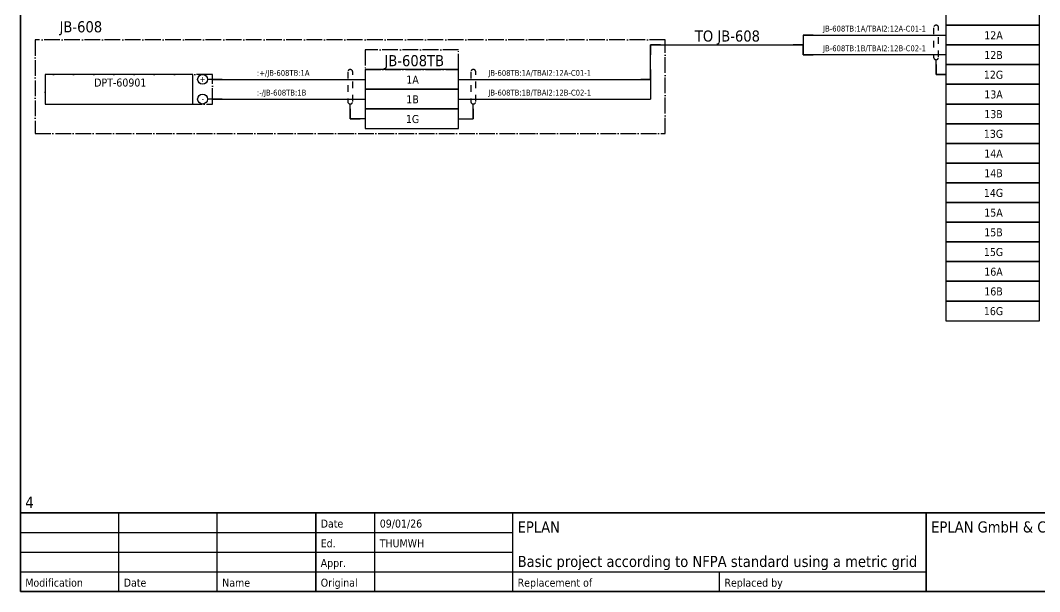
# Model space of a CAD drawing. Header units: millimetres. Extents: x 0 to 1792788, y -13 to 262234.
# Drawn here: x 0 to 207, y 0 to 116 of the extents above; entities that cross this region are included whole.
import ezdxf
from ezdxf.enums import TextEntityAlignment as Align

# ---------------------------------------------------------------- set-up
doc = ezdxf.new("R2010")
doc.units = ezdxf.units.MM
doc.linetypes.add('EPL_DASH', pattern=[1, 0.5, -0.5])
doc.linetypes.add('EPL_DASHDOT', pattern=[1, 0.8, -0.1, 0, -0.1])
for name, color, linetype, lineweight in [('EPLAN108', 5, 'Continuous', 35), ('EPLAN201', 7, 'Continuous', 35), ('EPLAN300', 5, 'Continuous', 25), ('EPLAN302', 5, 'Continuous', 25), ('EPLAN305', 5, 'Continuous', 25), ('EPLAN307', 134, 'EPL_DASHDOT', 25), ('EPLAN311', 7, 'Continuous', 25), ('EPLAN314', 5, 'EPL_DASH', 25), ('EPLAN317', 7, 'Continuous', 25), ('EPLAN400', 5, 'Continuous', 35), ('EPLAN405', 7, 'Continuous', 25), ('EPLAN421', 5, 'Continuous', 35), ('EPLAN433', 251, 'Continuous', 35), ('EPLAN440', 73, 'Continuous', 35), ('EPLAN451', 7, 'Continuous', 35), ('EPLAN452', 7, 'Continuous', 35), ('EPLAN453', 7, 'Continuous', 35), ('EPLAN500', 7, 'Continuous', 35), ('EPLAN501', 7, 'Continuous', 35), ('EPLAN502', 7, 'Continuous', 35), ('EPLAN503', 7, 'Continuous', 35), ('EPLAN504', 7, 'Continuous', 35), ('EPLAN546', 1, 'Continuous', 25)]:
    doc.layers.add(name, color=color, linetype=linetype, lineweight=lineweight)
doc.styles.add('Tahoma', font='')
doc.styles.get('Tahoma').set_extended_font_data('Tahoma')

# ---------------------------------------------------------------- blocks, each defined once
blk = doc.blocks.new('EPLFRAME')
at = {"layer": 'EPLAN201', "linetype": 'Continuous', "lineweight": 35, "ltscale": 4}
for p, q in [((0, 16), (420, 16)), ((60, 0), (60, 16)), ((184, 0), (184, 16))]:
    blk.add_line(p, q, dxfattribs=at)
at = {"layer": 'EPLAN201', "linetype": 'Continuous', "lineweight": 25, "ltscale": 4}
for p, q in [((20, 0), (20, 16)), ((40, 0), (40, 16)), ((72, 0), (72, 16)), ((100, 0), (100, 16)), ((0, 12), (100, 12)), ((0, 8), (100, 8)), ((0, 4), (184, 4)), ((142, 0), (142, 4))]:
    blk.add_line(p, q, dxfattribs=at)
at = {"layer": 'EPLAN201', "linetype": 'Continuous', "lineweight": 35, "ltscale": 4}
blk.add_lwpolyline([(0, 0), (420, 0), (420, 297), (0, 297)], close=True, dxfattribs=at)
at = {"layer": 'EPLAN201', "color": 7, "style": 'Tahoma'}
for s, height, p in [('Date', 1.625, (61, 13)), ('Ed.', 1.625, (61, 9)), ('Appr.', 1.625, (61, 5)), ('Modification', 1.6254, (1, 1)), ('Date', 1.625, (21, 1)), ('Name', 1.625, (41, 1)), ('Original', 1.625, (61, 1)), ('Replacement of', 1.6254, (101, 1)), ('Replaced by', 1.6254, (143, 1))]:
    blk.add_text(s, height=height, dxfattribs=at).set_placement(p)
at = {"layer": 'EPLAN451', "color": 7, "style": 'Tahoma'}
for tag, p, height in [('14_10014', (101, 12), 2.26), ('14_10015', (185, 12), 2.26), ('14_10011', (101, 5), 2.26), ('14_10013', (332, 5), 1.63), ('14_10151', (73, 1), 1.63), ('14_10300', (415, 1), 1.63)]:
    blk.add_attdef(tag, p, '', height=height, dxfattribs=at)
blk.add_attdef('4_25020', text='', height=1.63, dxfattribs=at).set_placement((413, 1), align=Align.RIGHT)
at = {"layer": 'EPLAN452', "color": 7, "style": 'Tahoma'}
for tag, p, height in [('4_11041', (1, 17), 2.26), ('4_11071[1]', (1, 13), 1.63), ('4_11074[1]', (21, 13), 1.63), ('4_11070[1]', (41, 13), 1.63), ('4_11024', (73, 13), 1.63), ('4_20132_1001', (374, 13), 1.63), ('4_11011', (231, 12), 2.26), ('4_11030', (301, 12), 2.26), ('4_11071[2]', (1, 9), 1.63), ('4_11074[2]', (21, 9), 1.63), ('4_11070[2]', (41, 9), 1.63), ('4_11022', (73, 9), 1.63), ('4_20134_1001', (374, 9), 1.63), ('4_11071[3]', (1, 5), 1.63), ('4_11074[3]', (21, 5), 1.63), ('4_11070[3]', (41, 5), 1.63), ('4_11080', (73, 5), 1.63), ('4_11059', (301, 5), 1.63)]:
    blk.add_attdef(tag, p, '', height=height, dxfattribs=at)
for tag, height, p in [('4_11040', 2.26, (419, 17)), ('4_11000', 1.63, (419, 5)), ('4_11085', 1.63, (141, 1)), ('4_11086', 1.63, (183, 1))]:
    blk.add_attdef(tag, text='', height=height, dxfattribs=at).set_placement(p, align=Align.RIGHT)
at = {"layer": 'EPLAN453', "color": 7, "style": 'Tahoma'}
for tag, p in [('53_19005_1', (21, 293)), ('53_19005', (63, 293)), ('53_19005_8', (105, 293)), ('53_19005_6', (147, 293)), ('53_19005_7', (189, 293)), ('53_19005_9', (231, 293)), ('53_19005_3', (273, 293)), ('53_19005_2', (315, 293)), ('53_19005_4', (357, 293)), ('53_19005_5', (399, 293))]:
    blk.add_attdef(tag, text='', height=1.35, dxfattribs=at).set_placement(p, align=Align.BOTTOM_CENTER)
blk = doc.blocks.new('EPLSYM_LibrarySPECIAL_Symbol2_Variant0_Placement1_11')
at = {"layer": 'EPLAN307', "lineweight": 25, "ltscale": 4}
blk.add_lwpolyline([(0, -6), (34, -6), (34, 0), (0, 0)], close=True, dxfattribs=at)
at = {"layer": 'EPLAN400', "color": 5, "style": 'Tahoma'}
blk.add_attdef('88_20010', text='', height=2.2575, dxfattribs=at).set_placement((-1.5, -0.9515), align=Align.TOP_RIGHT)
at = {"layer": 'EPLAN500', "color": 7, "style": 'Tahoma'}
blk.add_attdef('88_20027', text='', height=1.6254, dxfattribs=at).set_placement((-1.5, -4.57508), align=Align.TOP_RIGHT)
at = {"layer": 'EPLAN501', "color": 7, "style": 'Tahoma'}
blk.add_attdef('88_20011', text='', height=1.6254, dxfattribs=at).set_placement((-1.5, -9.97508), align=Align.TOP_RIGHT)
at = {"layer": 'EPLAN502', "color": 7, "style": 'Tahoma'}
blk.add_attdef('88_20025', text='', height=1.6254, dxfattribs=at).set_placement((-1.5, -12.67508), align=Align.TOP_RIGHT)
at = {"layer": 'EPLAN503', "color": 7, "style": 'Tahoma'}
blk.add_attdef('88_20024', text='', height=1.6254, dxfattribs=at).set_placement((-1.5, -15.37508), align=Align.TOP_RIGHT)
at = {"layer": 'EPLAN504', "color": 7, "style": 'Tahoma'}
blk.add_attdef('88_20901[1]', text='', height=1.6254, dxfattribs=at).set_placement((-1.5, -7.27508), align=Align.TOP_RIGHT)
blk = doc.blocks.new('EPLSYM_LibrarySPECIAL_Symbol0_Variant0_Placement1_11')
at = {"layer": 'EPLAN305', "lineweight": 25, "ltscale": 4}
blk.add_lwpolyline([(0, -6), (30, -6), (30, 0), (0, 0)], close=True, dxfattribs=at)
at = {"layer": 'EPLAN400', "color": 5, "style": 'Tahoma'}
blk.add_attdef('17_20010', text='', height=2.2575, dxfattribs=at).set_placement((-1.5, -0.9515), align=Align.TOP_RIGHT)
at = {"layer": 'EPLAN440', "color": 73, "style": 'Tahoma'}
blk.add_attdef('17_20300', text='', height=1.6254, dxfattribs=at).set_placement((-1.5, -4.57508), align=Align.TOP_RIGHT)
at = {"layer": 'EPLAN500', "color": 7, "style": 'Tahoma'}
blk.add_attdef('17_20027', text='', height=1.6254, dxfattribs=at).set_placement((-1.5, -7.27508), align=Align.TOP_RIGHT)
at = {"layer": 'EPLAN501', "color": 7, "style": 'Tahoma'}
blk.add_attdef('17_20011', text='', height=1.6254, dxfattribs=at).set_placement((-1.5, -12.67508), align=Align.TOP_RIGHT)
at = {"layer": 'EPLAN502', "color": 7, "style": 'Tahoma'}
blk.add_attdef('17_20025', text='', height=1.6254, dxfattribs=at).set_placement((-1.5, -15.37508), align=Align.TOP_RIGHT)
at = {"layer": 'EPLAN503', "color": 7, "style": 'Tahoma'}
blk.add_attdef('17_20024', text='', height=1.6254, dxfattribs=at).set_placement((-1.5, -18.07508), align=Align.TOP_RIGHT)
at = {"layer": 'EPLAN504', "color": 7, "style": 'Tahoma'}
blk.add_attdef('17_20901[1]', text='', height=1.6254, dxfattribs=at).set_placement((-1.5, -9.97508), align=Align.TOP_RIGHT)
blk = doc.blocks.new('EPLSYM_LibrarySPECIAL_Symbol17_Variant3_Placement1')
at = {"layer": 'EPLAN302', "lineweight": 25, "ltscale": 4}
blk.add_line((4, 0), (1, 0), dxfattribs=at)
blk.add_circle((0, 0), 1, dxfattribs=at)
at = {"layer": 'EPLAN421', "color": 5, "style": 'Tahoma'}
blk.add_attdef('17_20039', text='', height=1.17, dxfattribs=at).set_placement((3, 1), align=Align.BOTTOM_RIGHT)
blk = doc.blocks.new('EPLSYM_LibrarySPECIAL_en_US_Symbol427_Variant5_Placement1_22')
at = {"layer": 'EPLAN421', "color": 5, "style": 'Tahoma'}
for tag, p in [('17_20029[1]', (-0.9525, 3.335)), ('17_20029[2]', (20.0025, 3.335))]:
    blk.add_attdef(tag, text='', height=1.1739, dxfattribs=at).set_placement(p, align=Align.BOTTOM_RIGHT)
at = {"layer": 'EPLAN433', "color": 251, "style": 'Tahoma'}
blk.add_attdef('17_20406_1', text='', height=1.6254, dxfattribs=at).set_placement((0.9525, 1.5875), align=Align.BOTTOM_RIGHT)
blk.add_attdef('17_20406', text='', height=1.6254, dxfattribs=at).set_placement((0.9525, 1.5875), align=Align.BOTTOM_LEFT)
blk = doc.blocks.new('EPLSYM_LibrarySPECIAL_en_US_Symbol427_Variant5_Placement1_23')
at = {"layer": 'EPLAN421', "color": 5, "style": 'Tahoma'}
for tag, p in [('17_20029[1]', (-0.9525, 3.335)), ('17_20029[2]', (20.0025, 3.335))]:
    blk.add_attdef(tag, text='', height=1.1739, dxfattribs=at).set_placement(p, align=Align.BOTTOM_RIGHT)
at = {"layer": 'EPLAN433', "color": 251, "style": 'Tahoma'}
blk.add_attdef('17_20406_1', text='', height=1.6254, dxfattribs=at).set_placement((0.9525, 1.5875), align=Align.BOTTOM_RIGHT)
blk.add_attdef('17_20406', text='', height=1.6254, dxfattribs=at).set_placement((0.9525, 1.5875), align=Align.BOTTOM_LEFT)
blk = doc.blocks.new('EPLSYM_LibrarySPECIAL_en_US_Symbol427_Variant5_Placement1_46')
at = {"layer": 'EPLAN421', "color": 5, "style": 'Tahoma'}
for tag, p in [('17_20029[1]', (-0.9525, 3.335)), ('17_20029[2]', (20.0025, 3.335))]:
    blk.add_attdef(tag, text='', height=1.1739, dxfattribs=at).set_placement(p, align=Align.BOTTOM_RIGHT)
at = {"layer": 'EPLAN433', "color": 251, "style": 'Tahoma'}
blk.add_attdef('17_20406_1', text='', height=1.6254, dxfattribs=at).set_placement((0.9525, 1.5875), align=Align.BOTTOM_RIGHT)
blk.add_attdef('17_20406', text='', height=1.6254, dxfattribs=at).set_placement((0.9525, 1.5875), align=Align.BOTTOM_LEFT)
blk = doc.blocks.new('EPLSYM_LibrarySPECIAL_en_US_Symbol427_Variant5_Placement1_47')
at = {"layer": 'EPLAN421', "color": 5, "style": 'Tahoma'}
for tag, p in [('17_20029[1]', (-0.9525, 3.335)), ('17_20029[2]', (20.0025, 3.335))]:
    blk.add_attdef(tag, text='', height=1.1739, dxfattribs=at).set_placement(p, align=Align.BOTTOM_RIGHT)
at = {"layer": 'EPLAN433', "color": 251, "style": 'Tahoma'}
blk.add_attdef('17_20406_1', text='', height=1.6254, dxfattribs=at).set_placement((0.9525, 1.5875), align=Align.BOTTOM_RIGHT)
blk.add_attdef('17_20406', text='', height=1.6254, dxfattribs=at).set_placement((0.9525, 1.5875), align=Align.BOTTOM_LEFT)
blk = doc.blocks.new('EPLSYM_LibrarySPECIAL_en_US_Symbol427_Variant5_Placement1_48')
at = {"layer": 'EPLAN421', "color": 5, "style": 'Tahoma'}
for tag, p in [('17_20029[1]', (-0.9525, 3.335)), ('17_20029[2]', (20.0025, 3.335))]:
    blk.add_attdef(tag, text='', height=1.1739, dxfattribs=at).set_placement(p, align=Align.BOTTOM_RIGHT)
at = {"layer": 'EPLAN433', "color": 251, "style": 'Tahoma'}
blk.add_attdef('17_20406_1', text='', height=1.6254, dxfattribs=at).set_placement((0.9525, 1.5875), align=Align.BOTTOM_RIGHT)
blk.add_attdef('17_20406', text='', height=1.6254, dxfattribs=at).set_placement((0.9525, 1.5875), align=Align.BOTTOM_LEFT)
blk = doc.blocks.new('EPLSYM_LibrarySPECIAL_en_US_Symbol427_Variant5_Placement1_49')
at = {"layer": 'EPLAN421', "color": 5, "style": 'Tahoma'}
for tag, p in [('17_20029[1]', (-0.9525, 3.335)), ('17_20029[2]', (20.0025, 3.335))]:
    blk.add_attdef(tag, text='', height=1.1739, dxfattribs=at).set_placement(p, align=Align.BOTTOM_RIGHT)
at = {"layer": 'EPLAN433', "color": 251, "style": 'Tahoma'}
blk.add_attdef('17_20406_1', text='', height=1.6254, dxfattribs=at).set_placement((0.9525, 1.5875), align=Align.BOTTOM_RIGHT)
blk.add_attdef('17_20406', text='', height=1.6254, dxfattribs=at).set_placement((0.9525, 1.5875), align=Align.BOTTOM_LEFT)
blk = doc.blocks.new('EPLSYM_LibrarySPECIAL_en_US_Symbol427_Variant5_Placement1_50')
at = {"layer": 'EPLAN421', "color": 5, "style": 'Tahoma'}
for tag, p in [('17_20029[1]', (-0.9525, 3.335)), ('17_20029[2]', (20.0025, 3.335))]:
    blk.add_attdef(tag, text='', height=1.1739, dxfattribs=at).set_placement(p, align=Align.BOTTOM_RIGHT)
at = {"layer": 'EPLAN433', "color": 251, "style": 'Tahoma'}
blk.add_attdef('17_20406_1', text='', height=1.6254, dxfattribs=at).set_placement((0.9525, 1.5875), align=Align.BOTTOM_RIGHT)
blk.add_attdef('17_20406', text='', height=1.6254, dxfattribs=at).set_placement((0.9525, 1.5875), align=Align.BOTTOM_LEFT)
blk = doc.blocks.new('EPLSYM_LibrarySPECIAL_en_US_Symbol427_Variant5_Placement1_51')
at = {"layer": 'EPLAN421', "color": 5, "style": 'Tahoma'}
for tag, p in [('17_20029[1]', (-0.9525, 3.335)), ('17_20029[2]', (20.0025, 3.335))]:
    blk.add_attdef(tag, text='', height=1.1739, dxfattribs=at).set_placement(p, align=Align.BOTTOM_RIGHT)
at = {"layer": 'EPLAN433', "color": 251, "style": 'Tahoma'}
blk.add_attdef('17_20406_1', text='', height=1.6254, dxfattribs=at).set_placement((0.9525, 1.5875), align=Align.BOTTOM_RIGHT)
blk.add_attdef('17_20406', text='', height=1.6254, dxfattribs=at).set_placement((0.9525, 1.5875), align=Align.BOTTOM_LEFT)
blk = doc.blocks.new('EPLSYM_LibrarySPECIAL_en_US_Symbol427_Variant5_Placement1_52')
at = {"layer": 'EPLAN421', "color": 5, "style": 'Tahoma'}
for tag, p in [('17_20029[1]', (-0.9525, 3.335)), ('17_20029[2]', (20.0025, 3.335))]:
    blk.add_attdef(tag, text='', height=1.1739, dxfattribs=at).set_placement(p, align=Align.BOTTOM_RIGHT)
at = {"layer": 'EPLAN433', "color": 251, "style": 'Tahoma'}
blk.add_attdef('17_20406_1', text='', height=1.6254, dxfattribs=at).set_placement((0.9525, 1.5875), align=Align.BOTTOM_RIGHT)
blk.add_attdef('17_20406', text='', height=1.6254, dxfattribs=at).set_placement((0.9525, 1.5875), align=Align.BOTTOM_LEFT)
blk = doc.blocks.new('EPLSYM_LibrarySPECIAL_en_US_Symbol427_Variant5_Placement1_53')
at = {"layer": 'EPLAN421', "color": 5, "style": 'Tahoma'}
for tag, p in [('17_20029[1]', (-0.9525, 3.335)), ('17_20029[2]', (20.0025, 3.335))]:
    blk.add_attdef(tag, text='', height=1.1739, dxfattribs=at).set_placement(p, align=Align.BOTTOM_RIGHT)
at = {"layer": 'EPLAN433', "color": 251, "style": 'Tahoma'}
blk.add_attdef('17_20406_1', text='', height=1.6254, dxfattribs=at).set_placement((0.9525, 1.5875), align=Align.BOTTOM_RIGHT)
blk.add_attdef('17_20406', text='', height=1.6254, dxfattribs=at).set_placement((0.9525, 1.5875), align=Align.BOTTOM_LEFT)
blk = doc.blocks.new('EPLSYM_LibrarySPECIAL_en_US_Symbol427_Variant5_Placement1_54')
at = {"layer": 'EPLAN421', "color": 5, "style": 'Tahoma'}
for tag, p in [('17_20029[1]', (-0.9525, 3.335)), ('17_20029[2]', (20.0025, 3.335))]:
    blk.add_attdef(tag, text='', height=1.1739, dxfattribs=at).set_placement(p, align=Align.BOTTOM_RIGHT)
at = {"layer": 'EPLAN433', "color": 251, "style": 'Tahoma'}
blk.add_attdef('17_20406_1', text='', height=1.6254, dxfattribs=at).set_placement((0.9525, 1.5875), align=Align.BOTTOM_RIGHT)
blk.add_attdef('17_20406', text='', height=1.6254, dxfattribs=at).set_placement((0.9525, 1.5875), align=Align.BOTTOM_LEFT)
blk = doc.blocks.new('EPLSYM_LibrarySPECIAL_en_US_Symbol427_Variant5_Placement1_55')
at = {"layer": 'EPLAN421', "color": 5, "style": 'Tahoma'}
for tag, p in [('17_20029[1]', (-0.9525, 3.335)), ('17_20029[2]', (20.0025, 3.335))]:
    blk.add_attdef(tag, text='', height=1.1739, dxfattribs=at).set_placement(p, align=Align.BOTTOM_RIGHT)
at = {"layer": 'EPLAN433', "color": 251, "style": 'Tahoma'}
blk.add_attdef('17_20406_1', text='', height=1.6254, dxfattribs=at).set_placement((0.9525, 1.5875), align=Align.BOTTOM_RIGHT)
blk.add_attdef('17_20406', text='', height=1.6254, dxfattribs=at).set_placement((0.9525, 1.5875), align=Align.BOTTOM_LEFT)
blk = doc.blocks.new('EPLSYM_LibrarySPECIAL_en_US_Symbol427_Variant5_Placement1_67')
at = {"layer": 'EPLAN421', "color": 5, "style": 'Tahoma'}
for tag, p in [('17_20029[1]', (-0.9525, 3.335)), ('17_20029[2]', (20.0025, 3.335))]:
    blk.add_attdef(tag, text='', height=1.1739, dxfattribs=at).set_placement(p, align=Align.BOTTOM_RIGHT)
at = {"layer": 'EPLAN433', "color": 251, "style": 'Tahoma'}
blk.add_attdef('17_20406_1', text='', height=1.6254, dxfattribs=at).set_placement((0.9525, 1.5875), align=Align.BOTTOM_RIGHT)
blk.add_attdef('17_20406', text='', height=1.6254, dxfattribs=at).set_placement((0.9525, 1.5875), align=Align.BOTTOM_LEFT)
blk = doc.blocks.new('EPLSYM_LibrarySPECIAL_en_US_Symbol427_Variant5_Placement1_68')
at = {"layer": 'EPLAN421', "color": 5, "style": 'Tahoma'}
for tag, p in [('17_20029[1]', (-0.9525, 3.335)), ('17_20029[2]', (20.0025, 3.335))]:
    blk.add_attdef(tag, text='', height=1.1739, dxfattribs=at).set_placement(p, align=Align.BOTTOM_RIGHT)
at = {"layer": 'EPLAN433', "color": 251, "style": 'Tahoma'}
blk.add_attdef('17_20406_1', text='', height=1.6254, dxfattribs=at).set_placement((0.9525, 1.5875), align=Align.BOTTOM_RIGHT)
blk.add_attdef('17_20406', text='', height=1.6254, dxfattribs=at).set_placement((0.9525, 1.5875), align=Align.BOTTOM_LEFT)
blk = doc.blocks.new('EPLSYM_LibrarySPECIAL_en_US_Symbol427_Variant5_Placement1_69')
at = {"layer": 'EPLAN421', "color": 5, "style": 'Tahoma'}
for tag, p in [('17_20029[1]', (-0.9525, 3.335)), ('17_20029[2]', (20.0025, 3.335))]:
    blk.add_attdef(tag, text='', height=1.1739, dxfattribs=at).set_placement(p, align=Align.BOTTOM_RIGHT)
at = {"layer": 'EPLAN433', "color": 251, "style": 'Tahoma'}
blk.add_attdef('17_20406_1', text='', height=1.6254, dxfattribs=at).set_placement((0.9525, 1.5875), align=Align.BOTTOM_RIGHT)
blk.add_attdef('17_20406', text='', height=1.6254, dxfattribs=at).set_placement((0.9525, 1.5875), align=Align.BOTTOM_LEFT)
blk = doc.blocks.new('EPLSYM_LibrarySPECIAL_en_US_Symbol427_Variant5_Placement1_70')
at = {"layer": 'EPLAN421', "color": 5, "style": 'Tahoma'}
for tag, p in [('17_20029[1]', (-0.9525, 3.335)), ('17_20029[2]', (20.0025, 3.335))]:
    blk.add_attdef(tag, text='', height=1.1739, dxfattribs=at).set_placement(p, align=Align.BOTTOM_RIGHT)
at = {"layer": 'EPLAN433', "color": 251, "style": 'Tahoma'}
blk.add_attdef('17_20406_1', text='', height=1.6254, dxfattribs=at).set_placement((0.9525, 1.5875), align=Align.BOTTOM_RIGHT)
blk.add_attdef('17_20406', text='', height=1.6254, dxfattribs=at).set_placement((0.9525, 1.5875), align=Align.BOTTOM_LEFT)
blk = doc.blocks.new('EPLSYM_LibrarySPECIAL_en_US_Symbol427_Variant5_Placement1_71')
at = {"layer": 'EPLAN421', "color": 5, "style": 'Tahoma'}
for tag, p in [('17_20029[1]', (-0.9525, 3.335)), ('17_20029[2]', (20.0025, 3.335))]:
    blk.add_attdef(tag, text='', height=1.1739, dxfattribs=at).set_placement(p, align=Align.BOTTOM_RIGHT)
at = {"layer": 'EPLAN433', "color": 251, "style": 'Tahoma'}
blk.add_attdef('17_20406_1', text='', height=1.6254, dxfattribs=at).set_placement((0.9525, 1.5875), align=Align.BOTTOM_RIGHT)
blk.add_attdef('17_20406', text='', height=1.6254, dxfattribs=at).set_placement((0.9525, 1.5875), align=Align.BOTTOM_LEFT)
blk = doc.blocks.new('EPLSYM_LibrarySPECIAL_en_US_Symbol427_Variant5_Placement1_83')
at = {"layer": 'EPLAN421', "color": 5, "style": 'Tahoma'}
for tag, p in [('17_20029[1]', (-0.9525, 3.335)), ('17_20029[2]', (20.0025, 3.335))]:
    blk.add_attdef(tag, text='', height=1.1739, dxfattribs=at).set_placement(p, align=Align.BOTTOM_RIGHT)
at = {"layer": 'EPLAN433', "color": 251, "style": 'Tahoma'}
blk.add_attdef('17_20406_1', text='', height=1.6254, dxfattribs=at).set_placement((0.9525, 1.5875), align=Align.BOTTOM_RIGHT)
blk.add_attdef('17_20406', text='', height=1.6254, dxfattribs=at).set_placement((0.9525, 1.5875), align=Align.BOTTOM_LEFT)
blk = doc.blocks.new('EPLSYM_LibrarySPECIAL_Symbol5_Variant1_Placement1_10')
at = {"layer": 'EPLAN314', "ltscale": 2.7}
for p, q in [((-0.5, 6.5), (-0.5, 0.5)), ((0.5, 0.5), (0.5, 6.5))]:
    blk.add_line(p, q, dxfattribs=at)
for centre, start, end in [((0, 6.5), 0, 180), ((0, 0.5), 180, 0)]:
    blk.add_arc(centre, 0.5, start, end, dxfattribs=at)
blk = doc.blocks.new('EPLSYM_LibrarySPECIAL_Symbol5_Variant1_Placement1_23')
at = {"layer": 'EPLAN314', "ltscale": 2.7}
for p, q in [((-0.5, 6.5), (-0.5, 0.5)), ((0.5, 0.5), (0.5, 6.5))]:
    blk.add_line(p, q, dxfattribs=at)
for centre, start, end in [((0, 6.5), 0, 180), ((0, 0.5), 180, 0)]:
    blk.add_arc(centre, 0.5, start, end, dxfattribs=at)
blk = doc.blocks.new('EPLSYM_LibrarySPECIAL_Symbol5_Variant1_Placement1_35')
at = {"layer": 'EPLAN314', "ltscale": 2.7}
for p, q in [((-0.5, 6.5), (-0.5, 0.5)), ((0.5, 0.5), (0.5, 6.5))]:
    blk.add_line(p, q, dxfattribs=at)
for centre, start, end in [((0, 6.5), 0, 180), ((0, 0.5), 180, 0)]:
    blk.add_arc(centre, 0.5, start, end, dxfattribs=at)
blk = doc.blocks.new('EPLSYM_LibrarySPECIAL_Symbol308_Variant0_Placement0')
at = {"layer": 'EPLAN405', "color": 7, "style": 'Tahoma'}
for tag, p in [('17_31011', (1.5, 6.35)), ('17_31002', (1.5, 0.5))]:
    blk.add_attdef(tag, text='', height=1.17, dxfattribs=at).set_placement(p, align=Align.BOTTOM_LEFT)
for tag, p in [('17_31004', (1.5, 4.4)), ('17_31003', (1.5, 2.45))]:
    blk.add_attdef(tag, p, '', height=1.17, dxfattribs=at)
blk = doc.blocks.new('EPLSYM_LibrarySPECIAL_Symbol2_Variant0_Placement1_14')
at = {"layer": 'EPLAN307', "lineweight": 25, "ltscale": 4}
blk.add_lwpolyline([(0, -19), (128, -19), (128, 0), (0, 0)], close=True, dxfattribs=at)
at = {"layer": 'EPLAN400', "color": 5, "style": 'Tahoma'}
blk.add_attdef('88_20010', text='', height=2.2575, dxfattribs=at).set_placement((-1.5, -0.9515), align=Align.TOP_RIGHT)
at = {"layer": 'EPLAN500', "color": 7, "style": 'Tahoma'}
blk.add_attdef('88_20027', text='', height=1.6254, dxfattribs=at).set_placement((-1.5, -4.57508), align=Align.TOP_RIGHT)
at = {"layer": 'EPLAN501', "color": 7, "style": 'Tahoma'}
blk.add_attdef('88_20011', text='', height=1.6254, dxfattribs=at).set_placement((-1.5, -9.97508), align=Align.TOP_RIGHT)
at = {"layer": 'EPLAN502', "color": 7, "style": 'Tahoma'}
blk.add_attdef('88_20025', text='', height=1.6254, dxfattribs=at).set_placement((-1.5, -12.67508), align=Align.TOP_RIGHT)
at = {"layer": 'EPLAN503', "color": 7, "style": 'Tahoma'}
blk.add_attdef('88_20024', text='', height=1.6254, dxfattribs=at).set_placement((-1.5, -15.37508), align=Align.TOP_RIGHT)
at = {"layer": 'EPLAN504', "color": 7, "style": 'Tahoma'}
blk.add_attdef('88_20901[1]', text='', height=1.6254, dxfattribs=at).set_placement((-1.5, -7.27508), align=Align.TOP_RIGHT)

msp = doc.modelspace()

# ---------------------------------------------------------------- linework, layer by layer
at = {"layer": 'EPLAN300', "color": 3, "lineweight": 25, "ltscale": 4}
for points in [[(188, 115), (207, 115), (207, 119), (188, 119)], [(188, 103), (207, 103), (207, 107), (188, 107)], [(188, 91), (207, 91), (207, 95), (188, 95)], [(188, 79), (207, 79), (207, 83), (188, 83)], [(188, 67), (207, 67), (207, 71), (188, 71)], [(188, 55), (207, 55), (207, 59), (188, 59)]]:
    msp.add_lwpolyline(points, close=True, dxfattribs=at)
at = {"layer": 'EPLAN300', "lineweight": 25, "ltscale": 4}
for points in [[(188, 111), (207, 111), (207, 115), (188, 115)], [(188, 107), (207, 107), (207, 111), (188, 111)], [(70, 102), (89, 102), (89, 106), (70, 106)], [(70, 98), (89, 98), (89, 102), (70, 102)], [(188, 99), (207, 99), (207, 103), (188, 103)], [(70, 94), (89, 94), (89, 98), (70, 98)], [(188, 95), (207, 95), (207, 99), (188, 99)], [(188, 87), (207, 87), (207, 91), (188, 91)], [(188, 83), (207, 83), (207, 87), (188, 87)], [(188, 75), (207, 75), (207, 79), (188, 79)], [(188, 71), (207, 71), (207, 75), (188, 75)], [(188, 63), (207, 63), (207, 67), (188, 67)], [(188, 59), (207, 59), (207, 63), (188, 63)]]:
    msp.add_lwpolyline(points, close=True, dxfattribs=at)
at = {"layer": 'EPLAN307', "lineweight": 25, "ltscale": 4}
msp.add_lwpolyline([(70, 106), (89, 106), (89, 110), (70, 110)], close=True, dxfattribs=at)
at = {"layer": 'EPLAN311', "color": 7, "ltscale": 4}
for p, q in [((159, 113), (188, 113)), ((159, 109), (159, 111)), ((188, 109), (159, 109)), ((89.05, 104), (128, 104)), ((89.05, 100), (128, 100))]:
    msp.add_line(p, q, dxfattribs=at)
at = {"layer": 'EPLAN311', "ltscale": 4}
for p, q in [((161, 113), (159, 113)), ((159, 111), (159, 109)), ((39, 104), (70, 104)), ((128, 104), (126, 104)), ((39, 100), (70, 100)), ((126, 100), (128, 100))]:
    msp.add_line(p, q, dxfattribs=at)
at = {"layer": 'EPLAN311', "color": 7, "linetype": 'Continuous', "lineweight": 25, "ltscale": 4}
for p, q in [((130, 111), (128, 111)), ((128, 111), (128, 109))]:
    msp.add_line(p, q, dxfattribs=at)
at = {"layer": 'EPLAN311', "color": 1, "linetype": 'Continuous', "lineweight": 25, "ltscale": 4}
for p, q in [((186, 107), (186, 105)), ((186, 105), (188, 105)), ((67, 98), (67, 96)), ((92, 98), (92, 96)), ((67, 96), (69, 96)), ((90, 96), (92, 96))]:
    msp.add_line(p, q, dxfattribs=at)
at = {"layer": 'EPLAN317', "lineweight": 25, "ltscale": 4}
for p, q in [((159, 113), (159, 111)), ((159, 113), (159, 111)), ((159, 113), (159, 109)), ((128, 104), (128, 111)), ((128, 111), (159, 111)), ((159, 111), (157, 111)), ((159, 109), (161, 109)), ((128, 106), (128, 102)), ((128, 104), (128, 100)), ((128, 102), (128, 100))]:
    msp.add_line(p, q, dxfattribs=at)
at = {"layer": 'EPLAN546', "ltscale": 4}
for p, q in [((186, 105), (186, 108)), ((188, 105), (186, 105)), ((67, 96), (67, 99)), ((92, 96), (92, 99)), ((70, 96), (67, 96)), ((89.05, 96), (92, 96))]:
    msp.add_line(p, q, dxfattribs=at)

# ---------------------------------------------------------------- block references
ref = msp.add_blockref('EPLFRAME', (0, 0))
ref.add_attrib('14_10011', 'Basic project according to NFPA standard using a metric grid', (101, 5), dxfattribs={"layer": 'EPLAN451', "color": 7, "height": 2.2575, "style": 'Tahoma'})
ref.add_attrib('4_11041', '4', (1, 17), dxfattribs={"layer": 'EPLAN452', "color": 7, "height": 2.26, "style": 'Tahoma'})
ref.add_attrib('14_10014', 'EPLAN', (101, 12), dxfattribs={"layer": 'EPLAN451', "color": 7, "height": 2.257, "style": 'Tahoma'})
ref.add_attrib('4_11022', 'THUMWH', (73, 9), dxfattribs={"layer": 'EPLAN452', "color": 7, "height": 1.625, "style": 'Tahoma'})
ref.add_attrib('4_11024', '09/01/26', (73, 13), dxfattribs={"layer": 'EPLAN452', "color": 7, "height": 1.625, "style": 'Tahoma'})
ref.add_attrib('14_10015', 'EPLAN GmbH & Co. KG', (185, 12), dxfattribs={"layer": 'EPLAN451', "color": 7, "height": 2.2575, "style": 'Tahoma'})
ref = msp.add_blockref('EPLSYM_LibrarySPECIAL_Symbol2_Variant0_Placement1_14', (3, 112))
ref.add_attrib('88_20010', 'JB-608', dxfattribs={"layer": 'EPLAN400', "color": 5, "height": 2.257, "style": 'Tahoma'}).set_placement((16.61, 115.81), align=Align.TOP_RIGHT)
ref = msp.add_blockref('EPLSYM_LibrarySPECIAL_Symbol308_Variant0_Placement0', (163, 113))
ref.add_attrib('17_31011', 'JB-608TB:1A/TBAI2:12A-C01-1', dxfattribs={"layer": 'EPLAN405', "color": 7, "height": 1.1739, "style": 'Tahoma'}).set_placement((163.05, 113.37), align=Align.BOTTOM_LEFT)
for name, p in [('EPLSYM_LibrarySPECIAL_Symbol5_Variant1_Placement1_23', (186, 108)), ('EPLSYM_LibrarySPECIAL_Symbol5_Variant1_Placement1_10', (67, 99)), ('EPLSYM_LibrarySPECIAL_Symbol5_Variant1_Placement1_35', (92, 99)), ('EPLSYM_LibrarySPECIAL_Symbol2_Variant0_Placement1_11', (5, 105))]:
    msp.add_blockref(name, p)
ref = msp.add_blockref('EPLSYM_LibrarySPECIAL_en_US_Symbol427_Variant5_Placement1_46', (188, 113))
ref.add_attrib('17_20011', '12A', dxfattribs={"layer": 'EPLAN501', "color": 7, "height": 1.625, "style": 'Tahoma'}).set_placement((197.66, 111.65), align=Align.BOTTOM_CENTER)
ref = msp.add_blockref('EPLSYM_LibrarySPECIAL_Symbol308_Variant0_Placement0', (163, 109))
ref.add_attrib('17_31011', 'JB-608TB:1B/TBAI2:12B-C02-1', dxfattribs={"layer": 'EPLAN405', "color": 7, "height": 1.1739, "style": 'Tahoma'}).set_placement((163.05, 109.37), align=Align.BOTTOM_LEFT)
ref = msp.add_blockref('EPLSYM_LibrarySPECIAL_en_US_Symbol427_Variant5_Placement1_47', (188, 109))
ref.add_attrib('17_20011', '12B', dxfattribs={"layer": 'EPLAN501', "color": 7, "height": 1.625, "style": 'Tahoma'}).set_placement((197.66, 107.65), align=Align.BOTTOM_CENTER)
ref = msp.add_blockref('EPLSYM_LibrarySPECIAL_Symbol308_Variant0_Placement0', (48, 104))
ref.add_attrib('17_31011', ':+/JB-608TB:1A', dxfattribs={"layer": 'EPLAN405', "color": 7, "height": 1.1739, "style": 'Tahoma'}).set_placement((48.05, 104.37), align=Align.BOTTOM_LEFT)
ref = msp.add_blockref('EPLSYM_LibrarySPECIAL_Symbol308_Variant0_Placement0', (95, 104))
ref.add_attrib('17_31011', 'JB-608TB:1A/TBAI2:12A-C01-1', dxfattribs={"layer": 'EPLAN405', "color": 7, "height": 1.1739, "style": 'Tahoma'}).set_placement((95.05, 104.37), align=Align.BOTTOM_LEFT)
ref = msp.add_blockref('EPLSYM_LibrarySPECIAL_en_US_Symbol427_Variant5_Placement1_67', (188, 105))
ref.add_attrib('17_20011', '12G', dxfattribs={"layer": 'EPLAN501', "color": 7, "height": 1.625, "style": 'Tahoma'}).set_placement((197.66, 103.65), align=Align.BOTTOM_CENTER)
ref = msp.add_blockref('EPLSYM_LibrarySPECIAL_Symbol0_Variant0_Placement1_11', (5, 105))
ref.add_attrib('17_20011', 'DPT-60901', dxfattribs={"layer": 'EPLAN501', "color": 7, "height": 1.625, "style": 'Tahoma'}).set_placement((25.59, 104.17), align=Align.TOP_RIGHT)
ref = msp.add_blockref('EPLSYM_LibrarySPECIAL_Symbol17_Variant3_Placement1', (37, 104))
ref.add_attrib('17_20039', '+', dxfattribs={"layer": 'EPLAN421', "color": 5, "height": 1.17, "style": 'Tahoma'}).set_placement((37.59, 103.12), align=Align.BOTTOM_RIGHT)
ref = msp.add_blockref('EPLSYM_LibrarySPECIAL_en_US_Symbol427_Variant5_Placement1_22', (70, 104))
ref.add_attrib('17_20011', '1A', dxfattribs={"layer": 'EPLAN501', "color": 7, "height": 1.625, "style": 'Tahoma'}).set_placement((79.66, 102.65), align=Align.BOTTOM_CENTER)
ref = msp.add_blockref('EPLSYM_LibrarySPECIAL_Symbol308_Variant0_Placement0', (48, 100))
ref.add_attrib('17_31011', ':-/JB-608TB:1B', dxfattribs={"layer": 'EPLAN405', "color": 7, "height": 1.1739, "style": 'Tahoma'}).set_placement((48.05, 100.37), align=Align.BOTTOM_LEFT)
ref = msp.add_blockref('EPLSYM_LibrarySPECIAL_Symbol308_Variant0_Placement0', (95, 100))
ref.add_attrib('17_31011', 'JB-608TB:1B/TBAI2:12B-C02-1', dxfattribs={"layer": 'EPLAN405', "color": 7, "height": 1.1739, "style": 'Tahoma'}).set_placement((95.05, 100.37), align=Align.BOTTOM_LEFT)
ref = msp.add_blockref('EPLSYM_LibrarySPECIAL_en_US_Symbol427_Variant5_Placement1_48', (188, 101))
ref.add_attrib('17_20011', '13A', dxfattribs={"layer": 'EPLAN501', "color": 7, "height": 1.625, "style": 'Tahoma'}).set_placement((197.66, 99.65), align=Align.BOTTOM_CENTER)
ref = msp.add_blockref('EPLSYM_LibrarySPECIAL_Symbol17_Variant3_Placement1', (37, 100))
ref.add_attrib('17_20039', '-', dxfattribs={"layer": 'EPLAN421', "color": 5, "height": 1.17, "style": 'Tahoma'}).set_placement((37.32, 99.13), align=Align.BOTTOM_RIGHT)
ref = msp.add_blockref('EPLSYM_LibrarySPECIAL_en_US_Symbol427_Variant5_Placement1_23', (70, 100))
ref.add_attrib('17_20011', '1B', dxfattribs={"layer": 'EPLAN501', "color": 7, "height": 1.625, "style": 'Tahoma'}).set_placement((79.66, 98.65), align=Align.BOTTOM_CENTER)
ref = msp.add_blockref('EPLSYM_LibrarySPECIAL_en_US_Symbol427_Variant5_Placement1_49', (188, 97))
ref.add_attrib('17_20011', '13B', dxfattribs={"layer": 'EPLAN501', "color": 7, "height": 1.625, "style": 'Tahoma'}).set_placement((197.66, 95.65), align=Align.BOTTOM_CENTER)
ref = msp.add_blockref('EPLSYM_LibrarySPECIAL_en_US_Symbol427_Variant5_Placement1_83', (70, 96))
ref.add_attrib('17_20011', '1G', dxfattribs={"layer": 'EPLAN501', "color": 7, "height": 1.625, "style": 'Tahoma'}).set_placement((79.66, 94.65), align=Align.BOTTOM_CENTER)
ref = msp.add_blockref('EPLSYM_LibrarySPECIAL_en_US_Symbol427_Variant5_Placement1_68', (188, 93))
ref.add_attrib('17_20011', '13G', dxfattribs={"layer": 'EPLAN501', "color": 7, "height": 1.625, "style": 'Tahoma'}).set_placement((197.66, 91.65), align=Align.BOTTOM_CENTER)
ref = msp.add_blockref('EPLSYM_LibrarySPECIAL_en_US_Symbol427_Variant5_Placement1_50', (188, 89))
ref.add_attrib('17_20011', '14A', dxfattribs={"layer": 'EPLAN501', "color": 7, "height": 1.625, "style": 'Tahoma'}).set_placement((197.66, 87.65), align=Align.BOTTOM_CENTER)
ref = msp.add_blockref('EPLSYM_LibrarySPECIAL_en_US_Symbol427_Variant5_Placement1_51', (188, 85))
ref.add_attrib('17_20011', '14B', dxfattribs={"layer": 'EPLAN501', "color": 7, "height": 1.625, "style": 'Tahoma'}).set_placement((197.66, 83.65), align=Align.BOTTOM_CENTER)
ref = msp.add_blockref('EPLSYM_LibrarySPECIAL_en_US_Symbol427_Variant5_Placement1_69', (188, 81))
ref.add_attrib('17_20011', '14G', dxfattribs={"layer": 'EPLAN501', "color": 7, "height": 1.625, "style": 'Tahoma'}).set_placement((197.66, 79.65), align=Align.BOTTOM_CENTER)
ref = msp.add_blockref('EPLSYM_LibrarySPECIAL_en_US_Symbol427_Variant5_Placement1_52', (188, 77))
ref.add_attrib('17_20011', '15A', dxfattribs={"layer": 'EPLAN501', "color": 7, "height": 1.625, "style": 'Tahoma'}).set_placement((197.66, 75.65), align=Align.BOTTOM_CENTER)
ref = msp.add_blockref('EPLSYM_LibrarySPECIAL_en_US_Symbol427_Variant5_Placement1_53', (188, 73))
ref.add_attrib('17_20011', '15B', dxfattribs={"layer": 'EPLAN501', "color": 7, "height": 1.625, "style": 'Tahoma'}).set_placement((197.66, 71.65), align=Align.BOTTOM_CENTER)
ref = msp.add_blockref('EPLSYM_LibrarySPECIAL_en_US_Symbol427_Variant5_Placement1_70', (188, 69))
ref.add_attrib('17_20011', '15G', dxfattribs={"layer": 'EPLAN501', "color": 7, "height": 1.625, "style": 'Tahoma'}).set_placement((197.66, 67.65), align=Align.BOTTOM_CENTER)
ref = msp.add_blockref('EPLSYM_LibrarySPECIAL_en_US_Symbol427_Variant5_Placement1_54', (188, 65))
ref.add_attrib('17_20011', '16A', dxfattribs={"layer": 'EPLAN501', "color": 7, "height": 1.625, "style": 'Tahoma'}).set_placement((197.66, 63.65), align=Align.BOTTOM_CENTER)
ref = msp.add_blockref('EPLSYM_LibrarySPECIAL_en_US_Symbol427_Variant5_Placement1_55', (188, 61))
ref.add_attrib('17_20011', '16B', dxfattribs={"layer": 'EPLAN501', "color": 7, "height": 1.625, "style": 'Tahoma'}).set_placement((197.66, 59.65), align=Align.BOTTOM_CENTER)
ref = msp.add_blockref('EPLSYM_LibrarySPECIAL_en_US_Symbol427_Variant5_Placement1_71', (188, 57))
ref.add_attrib('17_20011', '16G', dxfattribs={"layer": 'EPLAN501', "color": 7, "height": 1.625, "style": 'Tahoma'}).set_placement((197.66, 55.65), align=Align.BOTTOM_CENTER)

# ---------------------------------------------------------------- texts
at = {"layer": 'EPLAN108', "color": 5, "style": 'Tahoma'}
msp.add_text('TO JB-608', height=2.257, dxfattribs=at).set_placement((137, 111), align=Align.BOTTOM_LEFT)
msp.add_text('JB-608TB', height=2.257, dxfattribs=at).set_placement((80, 106), align=Align.BOTTOM_CENTER)

doc.saveas('drawing.dxf')
